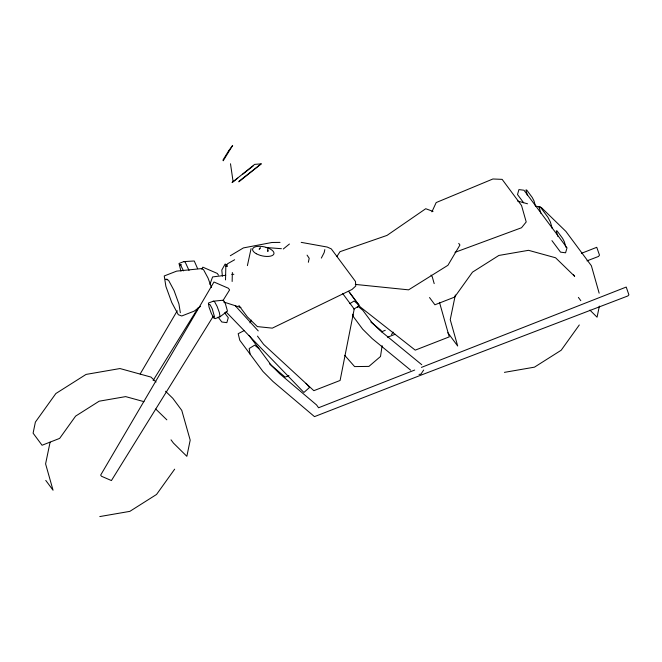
<?xml version="1.0" encoding="UTF-8"?>
<svg xmlns="http://www.w3.org/2000/svg" width="662" height="662" viewBox="0 0 662 662"><rect width="100%" height="100%" fill="white"/><g stroke="black" fill="none" stroke-linecap="round" stroke-linejoin="round"><path stroke-width="0.99" d="M232.147 281.491L232.345 272.496M225.519 279.918L225.858 265.205M382.123 345.655L380.509 356.495L368.933 366.4L354.609 366.591L344.695 355.312M50.089 442.166L45.595 463.888L53.051 490.219L45.761 480.405M455.34 294.987L450.234 319.68L457.682 346.011L447.843 332.746M599.358 306.117L597.066 317.189L589.9 310.106M247.398 265.619L251.088 248.622M308.343 262.284L309.204 258.288L307.069 255.135M324.835 249.591L324.165 252.611L321.343 258.097M209.895 284.37L212.601 276.923L225.75 275.276M431.914 211.832L436.175 202.564L492.9 178.988L502.135 179.361L521.548 205.518L526.207 221.96L521.532 227.745L454.984 252.338M357.455 307.458L358.796 304.851L349.685 292.579M225.146 264.014L221.795 270.046L222.407 276.22M249.93 322.808L251.469 320.168M140.179 373.964L177.259 310.776M201.802 268.954L202.845 267.175L217.219 273.398L218.468 275.069M153.121 380.501L198.319 307.573M213.263 316.262L111.423 480.562L101.509 476.268L100.649 475.117L213.975 282.012L228.349 288.235L229.598 289.906L223.061 300.449M336.817 256.608L340.045 251.676L387.005 235.407L425.74 208.72L433.022 211.41M391.49 334.567L393.162 332.084M423.672 370.033L420.891 374.179L419.038 374.419M174.66 469.168L156.546 494.456L129.826 511.37L99.788 516.567M579.3 324.959L561.186 350.239L534.466 367.153L504.427 372.358M238.825 181.843L261.192 163.862L254.671 164.375L232.072 182.538L237.724 178.111M283.286 249.003L289.426 244.021M242.557 174.313L253.041 166.096M238.999 181.264L261.192 163.862M200.569 306.316L194.189 311.14L181.76 315.981L178.301 314.707L171.731 302.46L165.897 286.414L164.234 275.963L176.655 271.122L201.041 268.648L203.466 269.542L208.067 278.114L211.459 287.474M220.049 316.759L227.48 311.132L225.444 303.924L223.657 300.598L222.713 300.25L213.238 301.21L208.406 303.088L209.06 307.151L211.319 313.383L213.876 318.149L215.224 318.637L220.049 316.759L219.403 312.696L217.136 306.465L214.587 301.707L213.238 301.21M349.809 303.651L354.112 301.011L358.796 304.851M353.839 309.08L358.142 306.44L362.826 310.288L371.945 322.56L379.566 330.106L421.76 364.712M230.326 255.731L243.417 247.911L271.95 242.482L280.026 242.391M234.654 259.744L227.645 263.716L226.023 266.306L226.685 265.925M243.939 330.702L238.188 333.706L239.785 340.26L262.938 371.448L272.959 381.478L314.491 416.63L421.611 374.899L627.874 295.947L628.9 294.822L626.219 287.06L421.429 367.402M260.356 247.514L259.148 249.251L260.141 248.515M381.444 331.827L385.284 330.313M581.377 253.347L596.752 247.307L599.491 255.11L598.547 256.442L586.979 260.869M414.702 370.05L318.563 407.767L316.56 404.945L279.637 373.691L271.395 365.441L249.086 335.394M197.624 268.681L194.247 260.985L183.837 261.598L179.005 263.476L180.949 271.106M288.98 375.619L285.157 377.108L269.484 363.843M387.485 337.239L395.164 334.269M231.816 274.523L233.843 274.267M181.471 264.792L179.559 264.742L180.685 265.156L183.457 270.882M266.091 247.522L281.4 248.697M167.585 279.372L165.657 279.223L168.562 280.283L174.056 290.544L178.939 303.974L180.337 312.721M355.32 284.412L408.595 289.848L447.926 265.288L459.941 245.006L458.733 243.376M301.21 242.366L327.185 247.042L331.298 248.895L355.486 281.482L355.767 286.025L351.977 289.484L272.297 328.145L257.361 326.598L247.398 316.933L238.932 305.53M517.626 201.058L527.531 203.788M535.459 205.973L541.408 207.603L565.886 231.402L591.381 265.743L599.151 293.183M144.002 401.668L125.648 396.612L99.168 401.197L75.617 416.108L59.654 438.393L42.062 445.245L33.1 433.171L35.384 422.099L55.856 393.534L86.052 374.419L119.987 368.544L150.953 377.075L156.058 382.032M223.739 302.013L240.918 307.532M183.837 261.598L185.178 262.094L189.026 270.419M208.96 304.355L210.086 304.768L212.229 308.757L214.67 317.371M370.869 322.046L381.262 330.57M410.663 370.174L372.301 338.704L362.652 329.155L353.078 316.262L352.755 314.218M258.933 348.659L254.671 345.159L249.185 348.518L250.062 354.096M165.525 391.242L172.815 398.317L181.777 410.39L190.193 440.139L186.85 456.325L173.411 443.043L171.028 439.825M155.727 409.033L166.849 419.84M225.982 311.802L303.899 392.467L309.535 387.46L306.067 383.315M267.382 248.929L268.135 250.013L267.853 251.51L267.68 250.468M235.366 305.852L258.238 330.909M225.883 264.221L227.529 266.414M224.608 312.795L228.282 317.702L226.834 322.642L221.803 321.997L218.129 317.09M523.65 202.771L517.502 194.545L518.934 189.589L523.973 190.234L567.02 247.836L565.58 252.793L560.548 252.148L551.942 240.629M573.449 274.697L574.666 276.327L555.575 257.775L528.516 250.319L498.867 255.449L472.494 272.148L454.612 297.106L434.901 304.785L429.522 297.536M578.381 297.412L580.806 300.68M431.02 275.086L432.236 276.724L434.189 283.626M348.642 291.338L360.178 306.878L415.231 350.14L449.258 336.875L439.485 302.36M342.568 293.39L354.211 309.071L340.103 380.46L313.838 390.688L263.608 344.372L257.485 336.122M565.894 247.24L564.338 241.754L562.601 238.37L557.056 230.897L556.262 230.864L557.809 236.351M552.249 228.597L550.395 222.035L547.937 217.268L540.126 206.751L539.009 206.701L540.862 213.263M535.541 206.354L533.986 200.859L532.248 197.483L526.704 190.011L525.909 189.977L527.457 195.464M230.5 163.771L233.049 181.33M228.721 150.704L223.053 159.923L223.193 160.8L232.652 145.433L228.721 150.704M256.302 253.72A10.915 4.626 12.2 0 0 273.811 254.109A10.915 4.626 12.2 0 0 259.736 246.305A10.915 4.626 12.2 0 0 256.302 253.72"/></g></svg>
